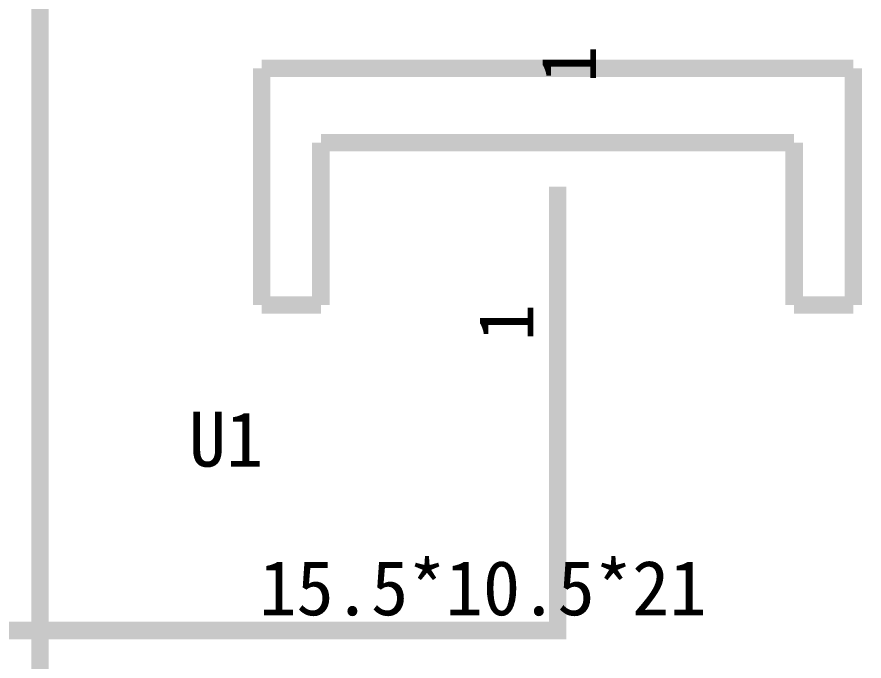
# Model space of a CAD drawing. Header units: inches. Extents: x 0 to 11.5, y 0 to 7.6.
# Drawn here: x 1.985 to 2.557, y 5.129 to 5.565 of the extents above; entities that cross this region are included whole.
import ezdxf

# ---------------------------------------------------------------- set-up
doc = ezdxf.new("R2010")
doc.units = ezdxf.units.IN
doc.header["$MEASUREMENT"] = 0
doc.layers.add('Sheet', color=255, linetype='Continuous')

msp = doc.modelspace()

# ---------------------------------------------------------------- linework, layer by layer
at = {"layer": 'Sheet'}
for points in [[(2.95041, 4.89984, 0.0118, 0.0118, 0), (2.50024, 4.89984, 0.0118, 0.0118, 0), (2.00046, 4.89984, 0.0118, 0.0118, 0), (2.00046, 6.2997, 0.0118, 0.0118, 0)], [(2.1503, 5.52998, 0.0118, 0.0118, 0), (2.55019, 5.52998, 0.0118, 0.0118, 0)], [(2.1503, 5.36988, 0.0118, 0.0118, 0), (2.1503, 5.52998, 0.0118, 0.0118, 0)], [(2.55019, 5.52998, 0.0118, 0.0118, 0), (2.55019, 5.36988, 0.0118, 0.0118, 0)], [(2.51017, 5.4797, 0.0118, 0.0118, 0), (2.19032, 5.4797, 0.0118, 0.0118, 0)], [(2.19032, 5.4797, 0.0118, 0.0118, 0), (2.19032, 5.36988, 0.0118, 0.0118, 0)], [(2.51017, 5.36988, 0.0118, 0.0118, 0), (2.51017, 5.4797, 0.0118, 0.0118, 0)], [(2.35041, 5.44993, 0.0118, 0.0118, 0), (2.35041, 5.24981, 0.0118, 0.0118, 0)], [(2.19032, 5.36988, 0.0118, 0.0118, 0), (2.1503, 5.36988, 0.0118, 0.0118, 0)], [(2.55019, 5.36988, 0.0118, 0.0118, 0), (2.51017, 5.36988, 0.0118, 0.0118, 0)], [(2.35041, 5.24981, 0.0118, 0.0118, 0), (2.35041, 5.14991, 0.0118, 0.0118, 0), (1.85029, 5.14991, 0.0118, 0.0118, 0), (1.70046, 5.14991, 0.0118, 0.0118, 0)]]:
    msp.add_lwpolyline(points, format="xyseb", dxfattribs=at)

# ---------------------------------------------------------------- texts
for p in [(2.37621, 5.52006), (2.33387, 5.3454)]:
    msp.add_text('1', height=0.03705, rotation=90, dxfattribs=at).set_placement(p)
for s, height, p in [('U1', 0.037047, (2.10101, 5.26072)), ('15.5*10.5*21', 0.0370474, (2.14864, 5.16017))]:
    msp.add_text(s, height=height, dxfattribs=at).set_placement(p)

doc.saveas('drawing.dxf')
